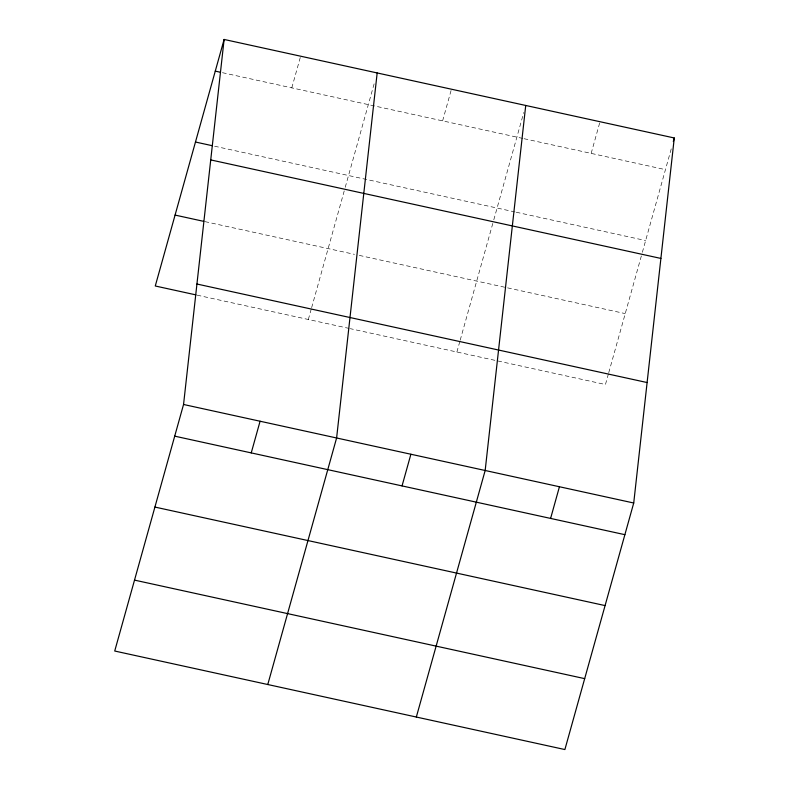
<?xml version="1.0" encoding="UTF-8"?>
<svg xmlns="http://www.w3.org/2000/svg" width="789" height="789" viewBox="0 0 789 789"><rect width="100%" height="100%" fill="white"/><g stroke="black" fill="none" stroke-linecap="round" stroke-linejoin="round"><path stroke-width="0.59" stroke-dasharray="3.94 2.96" d="M291.802 87.865L300.639 56.197M308.331 319.486L311.3 308.854M311.635 307.671L344.911 188.482M345.237 187.309L374.874 81.159M442.609 120.875L451.446 89.206M456.89 352.002L459.859 341.371M460.194 340.187L493.47 220.999M493.796 219.825L523.758 112.502M591.168 153.382L600.005 121.723M608.418 373.878L605.449 384.519L350.267 328.668M608.743 372.694L642.029 253.516M642.354 252.332L671.666 147.356M222.449 72.687L522.88 138.44M524.074 138.706L665.443 169.645M214.608 146.212L515.059 211.975M516.253 212.231L645.639 240.546M204.972 221.63L354.488 254.354M359.281 255.399L625.243 313.608M197.132 295.155L349.063 328.402"/><path stroke-width="1.18" d="M183.551 404.481L224.115 39.45L674.279 137.976L633.725 503.007L564.885 749.55L114.721 651.024L183.551 404.481L633.725 503.007M377.172 72.953L336.607 437.984L267.777 684.527M525.73 105.46L485.166 470.491L416.336 717.033M224.115 39.45L155.275 285.993L195.928 294.889M251.237 452.896L260.084 421.227M402.045 485.906L410.891 454.237M550.604 518.422L559.44 486.754M673.303 141.497L674.279 137.976M215.269 71.118L220.052 72.164M195.475 142.03L212.211 145.689M210.732 159.911L660.896 258.437M175.079 215.081L203.769 221.364M196.934 284.02L647.108 382.547M174.714 436.149L624.878 534.676M154.91 507.061L605.084 605.587M134.515 580.112L584.688 678.639"/></g></svg>
